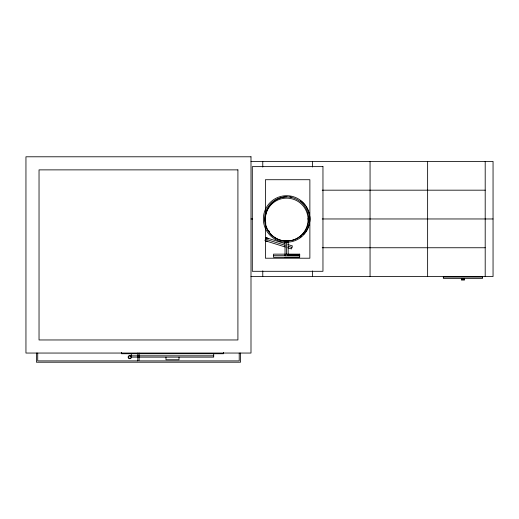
<?xml version="1.0" encoding="UTF-8"?>
<svg xmlns="http://www.w3.org/2000/svg" width="519" height="519" viewBox="0 0 519 519"><rect width="100%" height="100%" fill="white"/><g stroke="black" fill="none" stroke-linecap="round" stroke-linejoin="round"><path stroke-width="0.78" d="M288.168 242.023L285.028 242.023M250.995 161.396L493.05 161.396L493.05 276.536L250.995 276.536M322.221 190.181L485.2 190.181M250.995 218.966L252.565 218.966M307.624 218.966L309.246 218.966M322.221 218.966L493.05 218.966M265.391 238.065L266.961 238.065M285.08 241.05L288.116 241.05M322.221 247.751L485.2 247.751M299.684 254.187L273.513 254.135L273.513 257.275L299.684 257.275L299.684 254.135M288.168 254.349L299.684 254.349M288.168 254.595L299.684 254.595M288.168 254.92L299.684 254.92M288.168 255.303L299.684 255.303M273.513 255.705L299.684 255.705M299.684 257.223L285.028 257.275M443.33 277.062L482.586 277.062M131.275 355.826L213.705 355.826M138.476 360.9L37.725 360.9L37.725 353.05M284.84 243.573L265.929 237.67L264.988 240.667L285.418 247.044M287.87 244.514L292.405 245.935L291.47 248.932L287.688 247.751M265.462 239.168L285.132 245.305M288.155 246.253L291.938 247.433M485.2 161.396L485.2 276.536M482.586 276.536L482.586 278.366L443.33 278.366L443.33 276.536M464.524 278.366L464.524 279.936L461.385 279.936L461.385 278.366M464.064 278.366L464.064 279.936M462.954 278.366L462.954 279.936M461.845 278.366L461.845 279.936M427.63 161.396L427.63 276.536M370.06 161.396L370.06 276.536M312.49 161.396L312.49 166.995M312.49 270.937L312.49 276.536M288.168 241.822L288.168 255.705M286.598 241.822L286.598 254.135M285.028 241.822L285.028 255.705M265.391 225.324L265.391 179.717L309.875 179.717L309.875 258.215L265.391 258.215L265.391 226.92M262.77 161.396L262.77 167.073M262.77 270.86L262.77 276.536M240.531 353.05L240.531 362.21L36.414 362.21L36.414 353.05M239.22 353.05L239.22 360.9L139.124 360.9L139.124 353.05M223.52 352.42L223.52 353.731L121.465 353.731L121.465 352.42M213.705 353.731L213.705 357.13L131.275 357.13A1.57 1.57 0 0 1 128.92 358.493A1.57 1.57 0 0 1 128.92 355.774A1.57 1.57 0 0 1 131.275 357.13A1.31 1.31 0 0 1 129.315 358.266A1.31 1.31 0 0 1 129.315 356.002A1.31 1.31 0 0 1 131.275 357.13L131.275 353.731M179.01 357.13L179.01 359.751L165.976 359.751L165.976 357.13M137.82 353.05L137.82 360.9M267.746 240.998A1.57 1.57 0 0 1 265.598 240.427M265.443 240.044A1.57 1.57 0 0 1 265.845 238.526M266.552 238.124A1.57 1.57 0 0 1 268.317 238.857M306.126 206.614A22.246 22.246 0 0 1 305.71 231.922M304.822 233.076A22.246 22.246 0 0 1 303.362 234.692M301.747 236.158A22.246 22.246 0 0 1 300.585 237.047M269.549 231.922A22.246 22.246 0 0 1 268.738 230.708M265.819 223.313A22.246 22.246 0 0 1 265.579 221.866M265.391 218.966A22.246 22.246 0 0 1 286.91 196.733M289.81 196.831A22.246 22.246 0 0 1 291.256 197.019M300.585 200.885A22.246 22.246 0 0 1 305.276 205.427M292.165 240.323L286.611 241.05A21.461 21.461 0 0 1 267.162 210.526A21.461 21.461 0 0 1 303.051 205.803A21.461 21.461 0 0 1 292.165 240.323M250.995 156.79L25.95 156.79L25.95 353.05L250.995 353.05L250.995 156.79M322.961 166.631L252.305 166.631L252.305 271.301L322.961 271.301L322.961 166.631M237.91 169.875L39.035 169.875L39.035 339.964L237.91 339.964L237.91 169.875M275.57 238.091A22.083 22.083 0 0 0 308.695 218.966A22.083 22.083 0 0 0 275.57 199.841A22.083 22.083 0 0 0 275.57 238.091M274.979 239.11A23.264 23.264 0 0 0 309.875 218.966A23.264 23.264 0 0 0 274.979 198.816A23.264 23.264 0 0 0 274.979 239.11"/></g></svg>
